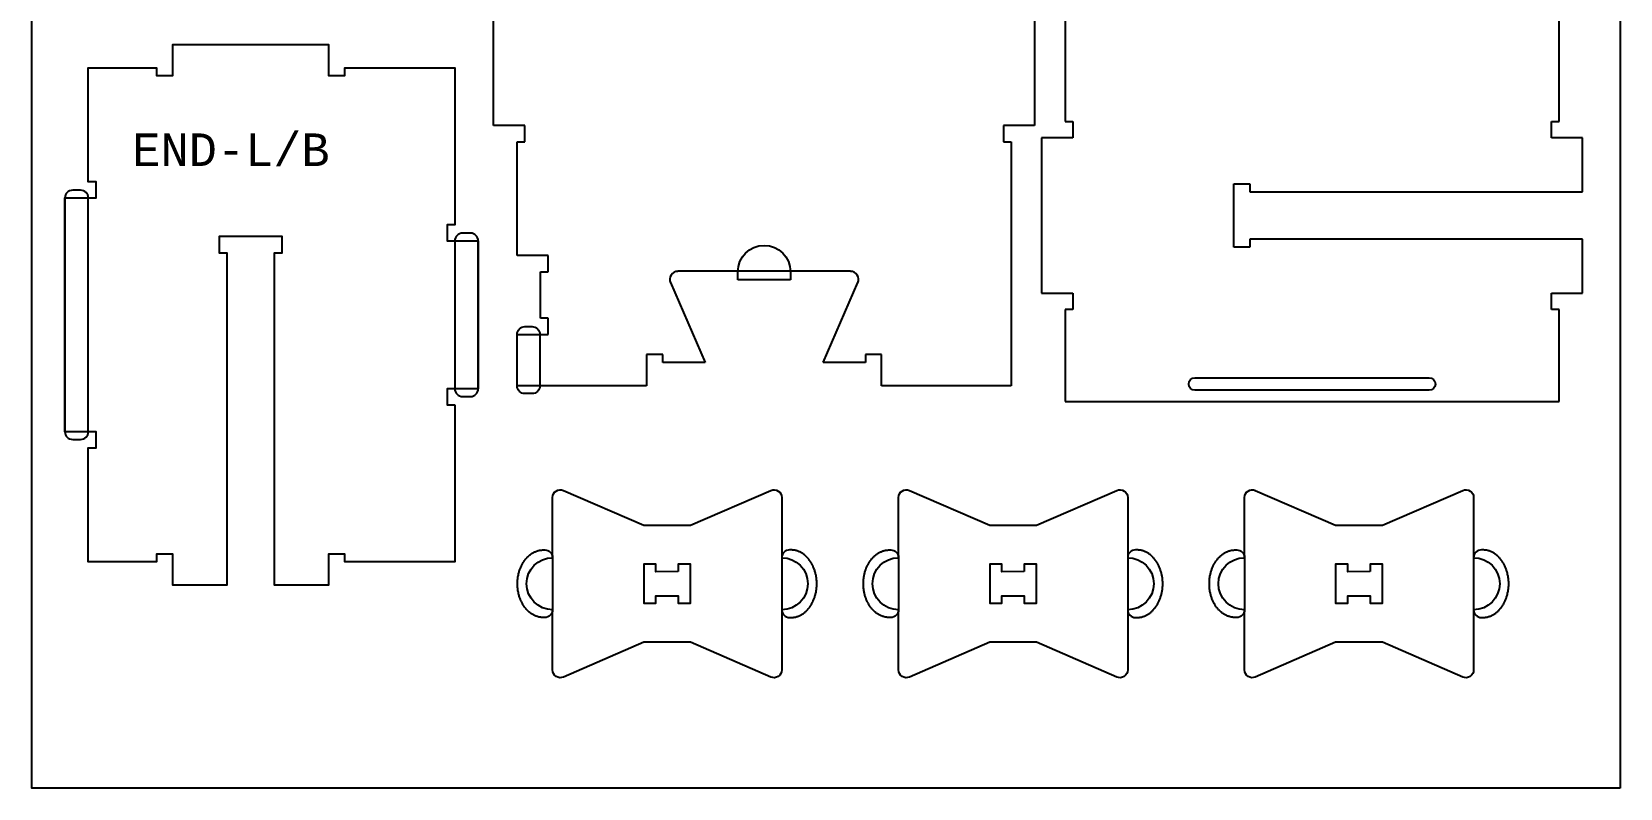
# Model space of a CAD drawing. Header units: millimetres. Extents: x -30 to 12678, y 0 to 23683.
# Drawn here: x 3553 to 4773, y 1291 to 1872 of the extents above; entities that cross this region are included whole.
import ezdxf

# ---------------------------------------------------------------- set-up
doc = ezdxf.new("R2010")
doc.units = ezdxf.units.MM
for name, color, linetype, true_color in [('0_SHEET_SPRUCEPLY_2440X122', 1, 'Continuous', 0xff0000), ('1_ANYTOOL_1MMDEEP_LABELS_S', 2, 'Continuous', 0xffff00), ('3_ANYTOOL_CUTTHROUGH_INSID', 4, 'Continuous', 0x00ffff), ('4_ANYTOOL_CUTTHROUGH_OUTSI', 5, 'Continuous', 0x0000ff), ('5_ANYTOOL_HALF_MILL_9MM_IN', 3, 'Continuous', 0x00ff00)]:
    doc.layers.add(name, color=color, linetype=linetype, true_color=true_color)
doc.styles.add('MONOTXT_REGULAR', font='')
doc.styles.get('MONOTXT_REGULAR').set_extended_font_data('Monotxt')

msp = doc.modelspace()

# ---------------------------------------------------------------- linework, layer by layer
at = {"layer": '0_SHEET_SPRUCEPLY_2440X122'}
msp.add_lwpolyline([(4772.9, 1290.9), (3552.9, 1290.9), (3552.9, 3730.9), (4772.9, 3730.9)], close=True, dxfattribs=at)
at = {"layer": '3_ANYTOOL_CUTTHROUGH_INSID'}
for p, q in [((4446.2, 1606.1), (4626.2, 1606.1)), ((4626.2, 1596.6), (4446.2, 1596.6))]:
    msp.add_line(p, q, dxfattribs=at)
for points in [[(4049.4, 1457.3), (4032.3, 1457.2), (4032.3, 1463), (4022.9, 1463), (4022.9, 1433), (4032.3, 1433), (4032.3, 1438.7), (4049.4, 1438.8), (4049.4, 1433.1), (4058.9, 1433.1), (4058.9, 1463.1), (4049.4, 1463.1)], [(4315.1, 1457.3), (4298, 1457.2), (4298, 1463), (4288.6, 1463), (4288.6, 1433), (4298, 1433), (4298, 1438.7), (4315.1, 1438.8), (4315.1, 1433.1), (4324.6, 1433.1), (4324.6, 1463.1), (4315.1, 1463.1)], [(4580.8, 1457.3), (4563.7, 1457.2), (4563.7, 1463), (4554.3, 1463), (4554.3, 1433), (4563.7, 1433), (4563.7, 1438.7), (4580.8, 1438.8), (4580.8, 1433.1), (4590.3, 1433.1), (4590.3, 1463.1), (4580.8, 1463.1)]]:
    msp.add_lwpolyline(points, close=True, dxfattribs=at)
at = {"layer": '3_ANYTOOL_CUTTHROUGH_INSID', "extrusion": (0, 0, -1)}
for centre, start, end in [((-4446.2, 1601.4), 270, 90), ((-4626.2, 1601.4), 90, 270)]:
    msp.add_arc(centre, 4.75, start, end, dxfattribs=at)
at = {"layer": '4_ANYTOOL_CUTTHROUGH_OUTSI'}
for p, q in [((4726, 1803.1), (4726, 2093.6)), ((3907.6, 1800), (3907.6, 1999.5)), ((4323.1, 1999.5), (4323.1, 1800)), ((4346.5, 1905.6), (4346.5, 1803.1)), ((3931.6, 1800), (3907.6, 1800)), ((3931.6, 1787.5), (3931.6, 1800)), ((4323.1, 1800), (4299.1, 1800)), ((4299.1, 1800), (4299.1, 1787.5)), ((4346.5, 1803.1), (4352.5, 1803.1)), ((4352.5, 1803.1), (4352.5, 1790.6)), ((4720, 1790.6), (4720, 1803.1)), ((4720, 1803.1), (4726, 1803.1)), ((3925.6, 1700), (3925.6, 1787.5)), ((3925.6, 1787.5), (3931.6, 1787.5)), ((4299.1, 1787.5), (4305.1, 1787.5)), ((4305.1, 1787.5), (4305.1, 1600)), ((4352.5, 1790.6), (4328.5, 1790.6)), ((4328.5, 1790.6), (4328.5, 1671.1)), ((4744, 1790.6), (4720, 1790.6)), ((4744, 1749.1), (4744, 1790.6)), ((4476, 1706.6), (4476, 1755.1)), ((4476, 1755.1), (4488.5, 1755.1)), ((4488.5, 1755.1), (4488.5, 1749.1)), ((4488.5, 1749.1), (4744, 1749.1)), ((4744, 1712.6), (4488.5, 1712.6)), ((4488.5, 1712.6), (4488.5, 1706.6)), ((4744, 1671.1), (4744, 1712.6)), ((3949.6, 1700), (3925.6, 1700)), ((3949.6, 1687.5), (3949.6, 1700)), ((4488.5, 1706.6), (4476, 1706.6)), ((3943.6, 1652), (3943.6, 1687.5)), ((3943.6, 1687.5), (3949.6, 1687.5)), ((4181.6, 1688), (4049.2, 1688)), ((4043.4, 1679.3), (4070, 1618)), ((4160.8, 1618), (4187.3, 1679.3)), ((4328.5, 1671.1), (4352.5, 1671.1)), ((4352.5, 1671.1), (4352.5, 1658.6)), ((4720, 1658.6), (4720, 1671.1)), ((4720, 1671.1), (4744, 1671.1)), ((3949.6, 1652), (3943.6, 1652)), ((3949.6, 1639.5), (3949.6, 1652)), ((4352.5, 1658.6), (4346.5, 1658.6)), ((4346.5, 1658.6), (4346.5, 1588.1)), ((4726, 1658.6), (4720, 1658.6)), ((4726, 1588.1), (4726, 1658.6)), ((3925.6, 1600), (3925.6, 1639.5)), ((3925.6, 1639.5), (3949.6, 1639.5)), ((4037.6, 1624), (4025.1, 1624)), ((4025.1, 1624), (4025.1, 1600)), ((4037.6, 1618), (4037.6, 1624)), ((4205.6, 1624), (4193.1, 1624)), ((4193.1, 1624), (4193.1, 1618)), ((4205.6, 1600), (4205.6, 1624)), ((4070, 1618), (4037.6, 1618)), ((4193.1, 1618), (4160.8, 1618)), ((4025.1, 1600), (3925.6, 1600)), ((4305.1, 1600), (4205.6, 1600)), ((4346.5, 1588.1), (4726, 1588.1)), ((3952.9, 1468, 0), (3952.9, 1514.2, 0)), ((3961.3, 1519.7, 0), (4022.9, 1493, 0)), ((4058.9, 1493, 0), (4120.5, 1519.7, 0)), ((4128.9, 1514.2, 0), (4128.9, 1468, 0)), ((4218.6, 1468, 0), (4218.6, 1514.2, 0)), ((4227, 1519.7, 0), (4288.6, 1493, 0)), ((4324.6, 1493, 0), (4386.2, 1519.7, 0)), ((4394.6, 1514.2, 0), (4394.6, 1468, 0)), ((4484.3, 1468, 0), (4484.3, 1514.2, 0)), ((4492.6, 1519.7, 0), (4554.3, 1493, 0)), ((4590.3, 1493, 0), (4651.9, 1519.7, 0)), ((4660.3, 1514.2, 0), (4660.3, 1468, 0)), ((4022.9, 1493, 0), (4058.9, 1493, 0)), ((4288.6, 1493, 0), (4324.6, 1493, 0)), ((4554.3, 1493, 0), (4590.3, 1493, 0)), ((3952.9, 1381.8, 0), (3952.9, 1428, 0)), ((4128.9, 1428, 0), (4128.9, 1381.8, 0)), ((4218.6, 1381.8, 0), (4218.6, 1428, 0)), ((4394.6, 1428, 0), (4394.6, 1381.8, 0)), ((4484.3, 1381.8, 0), (4484.3, 1428, 0)), ((4660.3, 1428, 0), (4660.3, 1381.8, 0)), ((4022.9, 1403, 0), (3961.3, 1376.3, 0)), ((4058.9, 1403, 0), (4022.9, 1403, 0)), ((4120.5, 1376.3, 0), (4058.9, 1403, 0)), ((4288.6, 1403, 0), (4227, 1376.3, 0)), ((4324.6, 1403, 0), (4288.6, 1403, 0)), ((4386.2, 1376.3, 0), (4324.6, 1403, 0)), ((4554.3, 1403, 0), (4492.6, 1376.3, 0)), ((4590.3, 1403, 0), (4554.3, 1403, 0)), ((4651.9, 1376.3, 0), (4590.3, 1403, 0))]:
    msp.add_line(p, q, dxfattribs=at)
msp.add_lwpolyline([(3877.8, 1585.3), (3877.8, 1464.8), (3793.3, 1464.8), (3793.3, 1470.8), (3780.8, 1470.8), (3780.8, 1446.8), (3739.3, 1446.8), (3739.3, 1702.3), (3745.3, 1702.3), (3745.3, 1714.8), (3696.8, 1714.8), (3696.8, 1702.3), (3702.8, 1702.3), (3702.8, 1446.8), (3661.3, 1446.8), (3661.3, 1470.8), (3648.8, 1470.8), (3648.8, 1464.8), (3596.3, 1464.8), (3596.3, 1552.3), (3602.3, 1552.3), (3602.3, 1564.8), (3578.3, 1564.8), (3578.3, 1744.3), (3602.3, 1744.3), (3602.3, 1756.8), (3596.3, 1756.8), (3596.3, 1844.3), (3648.8, 1844.3), (3648.8, 1838.3), (3661.3, 1838.3), (3661.3, 1862.3), (3780.8, 1862.3), (3780.8, 1838.3), (3793.3, 1838.3), (3793.3, 1844.3), (3877.8, 1844.3), (3877.8, 1723.8), (3871.8, 1723.8), (3871.8, 1711.3), (3895.8, 1711.3), (3895.8, 1597.8), (3871.8, 1597.8), (3871.8, 1585.3)], close=True, dxfattribs=at)
for centre, start, end in [((4049.2, 1681.7), 90, 203.4291), ((4181.6, 1681.7), 336.5709, 90)]:
    msp.add_arc(centre, 6.25, start, end, dxfattribs=at)
at = {"layer": '4_ANYTOOL_CUTTHROUGH_OUTSI', "extrusion": (0, 0, -1)}
for centre, radius, start, end in [((-3958.9, 1514.2, 0), 6, 0, 113.4291), ((-4122.9, 1514.2, 0), 6, 66.5709, 180), ((-4224.6, 1514.2, 0), 6, 0, 113.4291), ((-4388.6, 1514.2, 0), 6, 66.5709, 180), ((-4490.3, 1514.2, 0), 6, 0, 113.4291), ((-4654.3, 1514.2, 0), 6, 66.5709, 180), ((-3952.9, 1448, 0), 20, 270, 90), ((-4128.9, 1448, 0), 20, 90, 270), ((-4218.6, 1448, 0), 20, 270, 90), ((-4394.6, 1448, 0), 20, 90, 270), ((-4484.3, 1448, 0), 20, 270, 90), ((-4660.3, 1448, 0), 20, 90, 270), ((-3958.9, 1381.8, 0), 6, 246.5709, 0), ((-4122.9, 1381.8, 0), 6, 180, 293.4291), ((-4224.6, 1381.8, 0), 6, 246.5709, 0), ((-4388.6, 1381.8, 0), 6, 180, 293.4291), ((-4490.3, 1381.8, 0), 6, 246.5709, 0), ((-4654.3, 1381.8, 0), 6, 180, 293.4291)]:
    msp.add_arc(centre, radius, start, end, dxfattribs=at)
at = {"layer": '5_ANYTOOL_HALF_MILL_9MM_IN'}
for p, q in [((3590.3, 1750.3), (3584.3, 1750.3)), ((3578.3, 1744.3), (3578.3, 1564.8)), ((3596.3, 1564.8), (3596.3, 1744.3)), ((3877.8, 1711.3), (3877.8, 1597.8)), ((3889.8, 1717.3), (3883.8, 1717.3)), ((3895.8, 1597.8), (3895.8, 1711.3)), ((4095.1, 1681.5), (4095.1, 1687.7)), ((4135.6, 1687.7), (4135.6, 1681.5)), ((4135.6, 1681.5), (4095.1, 1681.5)), ((3925.6, 1600), (3925.6, 1639.5)), ((3931.6, 1645.5), (3937.1, 1645.5)), ((3943.1, 1639.5), (3943.1, 1600)), ((3883.8, 1591.8), (3889.8, 1591.8)), ((3937.1, 1594), (3931.6, 1594)), ((3584.3, 1558.8), (3590.3, 1558.8)), ((3930.1, 1463.8, 0), (3930.4, 1464.4, 0)), ((3930.4, 1464.4, 0), (3930.7, 1464.9, 0)), ((3930.7, 1464.9, 0), (3931.1, 1465.4, 0)), ((3931.1, 1465.4, 0), (3931.4, 1465.9, 0)), ((3931.4, 1465.9, 0), (3931.8, 1466.4, 0)), ((3931.8, 1466.4, 0), (3932.2, 1466.8, 0)), ((3932.2, 1466.8, 0), (3932.5, 1467.3, 0)), ((3932.5, 1467.3, 0), (3932.9, 1467.7, 0)), ((3932.9, 1467.7, 0), (3933.3, 1468.2, 0)), ((3933.3, 1468.2, 0), (3933.7, 1468.6, 0)), ((3933.7, 1468.6, 0), (3934.1, 1469, 0)), ((3934.1, 1469, 0), (3934.6, 1469.4, 0)), ((3934.6, 1469.4, 0), (3935, 1469.7, 0)), ((3935, 1469.7, 0), (3935.4, 1470.1, 0)), ((3935.4, 1470.1, 0), (3935.9, 1470.4, 0)), ((3935.9, 1470.4, 0), (3936.3, 1470.8, 0)), ((3936.3, 1470.8, 0), (3936.7, 1471.1, 0)), ((3936.7, 1471.1, 0), (3937.2, 1471.4, 0)), ((3937.2, 1471.4, 0), (3937.6, 1471.7, 0)), ((3937.6, 1471.7, 0), (3938.1, 1471.9, 0)), ((3938.1, 1471.9, 0), (3938.6, 1472.2, 0)), ((3938.6, 1472.2, 0), (3939, 1472.4, 0)), ((3939, 1472.4, 0), (3939.5, 1472.6, 0)), ((3939.5, 1472.6, 0), (3940, 1472.8, 0)), ((3940, 1472.8, 0), (3940.4, 1473, 0)), ((3940.4, 1473, 0), (3940.9, 1473.2, 0)), ((3940.9, 1473.2, 0), (3941.4, 1473.3, 0)), ((3941.4, 1473.3, 0), (3941.8, 1473.4, 0)), ((3941.8, 1473.4, 0), (3942.3, 1473.6, 0)), ((3942.3, 1473.6, 0), (3942.8, 1473.7, 0)), ((3942.8, 1473.7, 0), (3943.2, 1473.7, 0)), ((3943.2, 1473.7, 0), (3943.7, 1473.8, 0)), ((3943.7, 1473.8, 0), (3944.1, 1473.9, 0)), ((3944.1, 1473.9, 0), (3944.6, 1473.9, 0)), ((3944.6, 1473.9, 0), (3945, 1474, 0)), ((3945, 1474, 0), (3945.5, 1474, 0)), ((3945.5, 1474, 0), (3945.9, 1474, 0)), ((3945.9, 1474, 0), (3946.9, 1474, 0)), ((3952.9, 1468, 0), (3952.9, 1428, 0)), ((4128.9, 1468, 0), (4128.9, 1428, 0)), ((4135.8, 1474, 0), (4134.9, 1474, 0)), ((4136.3, 1474, 0), (4135.8, 1474, 0)), ((4136.7, 1474, 0), (4136.3, 1474, 0)), ((4137.2, 1473.9, 0), (4136.7, 1474, 0)), ((4137.6, 1473.9, 0), (4137.2, 1473.9, 0)), ((4138.1, 1473.8, 0), (4137.6, 1473.9, 0)), ((4138.5, 1473.7, 0), (4138.1, 1473.8, 0)), ((4139, 1473.7, 0), (4138.5, 1473.7, 0)), ((4139.5, 1473.6, 0), (4139, 1473.7, 0)), ((4139.9, 1473.4, 0), (4139.5, 1473.6, 0)), ((4140.4, 1473.3, 0), (4139.9, 1473.4, 0)), ((4140.9, 1473.2, 0), (4140.4, 1473.3, 0)), ((4141.3, 1473, 0), (4140.9, 1473.2, 0)), ((4141.8, 1472.8, 0), (4141.3, 1473, 0)), ((4142.3, 1472.6, 0), (4141.8, 1472.8, 0)), ((4142.7, 1472.4, 0), (4142.3, 1472.6, 0)), ((4143.2, 1472.2, 0), (4142.7, 1472.4, 0)), ((4143.6, 1471.9, 0), (4143.2, 1472.2, 0)), ((4144.1, 1471.7, 0), (4143.6, 1471.9, 0)), ((4144.6, 1471.4, 0), (4144.1, 1471.7, 0)), ((4145, 1471.1, 0), (4144.6, 1471.4, 0)), ((4145.5, 1470.8, 0), (4145, 1471.1, 0)), ((4145.9, 1470.4, 0), (4145.5, 1470.8, 0)), ((4146.3, 1470.1, 0), (4145.9, 1470.4, 0)), ((4146.8, 1469.7, 0), (4146.3, 1470.1, 0)), ((4147.2, 1469.4, 0), (4146.8, 1469.7, 0)), ((4147.6, 1469, 0), (4147.2, 1469.4, 0)), ((4148, 1468.6, 0), (4147.6, 1469, 0)), ((4148.4, 1468.2, 0), (4148, 1468.6, 0)), ((4148.8, 1467.7, 0), (4148.4, 1468.2, 0)), ((4149.2, 1467.3, 0), (4148.8, 1467.7, 0)), ((4149.6, 1466.8, 0), (4149.2, 1467.3, 0)), ((4150, 1466.4, 0), (4149.6, 1466.8, 0)), ((4150.3, 1465.9, 0), (4150, 1466.4, 0)), ((4150.7, 1465.4, 0), (4150.3, 1465.9, 0)), ((4151, 1464.9, 0), (4150.7, 1465.4, 0)), ((4151.4, 1464.4, 0), (4151, 1464.9, 0)), ((4151.7, 1463.8, 0), (4151.4, 1464.4, 0)), ((4195.8, 1463.8, 0), (4196.1, 1464.4, 0)), ((4196.1, 1464.4, 0), (4196.4, 1464.9, 0)), ((4196.4, 1464.9, 0), (4196.8, 1465.4, 0)), ((4196.8, 1465.4, 0), (4197.1, 1465.9, 0)), ((4197.1, 1465.9, 0), (4197.5, 1466.4, 0)), ((4197.5, 1466.4, 0), (4197.8, 1466.8, 0)), ((4197.8, 1466.8, 0), (4198.2, 1467.3, 0)), ((4198.2, 1467.3, 0), (4198.6, 1467.7, 0)), ((4198.6, 1467.7, 0), (4199, 1468.2, 0)), ((4199, 1468.2, 0), (4199.4, 1468.6, 0)), ((4199.4, 1468.6, 0), (4199.8, 1469, 0)), ((4199.8, 1469, 0), (4200.2, 1469.4, 0)), ((4200.2, 1469.4, 0), (4200.7, 1469.7, 0)), ((4200.7, 1469.7, 0), (4201.1, 1470.1, 0)), ((4201.1, 1470.1, 0), (4201.5, 1470.4, 0)), ((4201.5, 1470.4, 0), (4202, 1470.8, 0)), ((4202, 1470.8, 0), (4202.4, 1471.1, 0)), ((4202.4, 1471.1, 0), (4202.9, 1471.4, 0)), ((4202.9, 1471.4, 0), (4203.3, 1471.7, 0)), ((4203.3, 1471.7, 0), (4203.8, 1471.9, 0)), ((4203.8, 1471.9, 0), (4204.3, 1472.2, 0)), ((4204.3, 1472.2, 0), (4204.7, 1472.4, 0)), ((4204.7, 1472.4, 0), (4205.2, 1472.6, 0)), ((4205.2, 1472.6, 0), (4205.7, 1472.8, 0)), ((4205.7, 1472.8, 0), (4206.1, 1473, 0)), ((4206.1, 1473, 0), (4206.6, 1473.2, 0)), ((4206.6, 1473.2, 0), (4207.1, 1473.3, 0)), ((4207.1, 1473.3, 0), (4207.5, 1473.4, 0)), ((4207.5, 1473.4, 0), (4208, 1473.6, 0)), ((4208, 1473.6, 0), (4208.5, 1473.7, 0)), ((4208.5, 1473.7, 0), (4208.9, 1473.7, 0)), ((4208.9, 1473.7, 0), (4209.4, 1473.8, 0)), ((4209.4, 1473.8, 0), (4209.8, 1473.9, 0)), ((4209.8, 1473.9, 0), (4210.3, 1473.9, 0)), ((4210.3, 1473.9, 0), (4210.7, 1474, 0)), ((4210.7, 1474, 0), (4211.2, 1474, 0)), ((4211.2, 1474, 0), (4211.6, 1474, 0)), ((4211.6, 1474, 0), (4212.6, 1474, 0)), ((4218.6, 1468, 0), (4218.6, 1428, 0)), ((4394.6, 1468, 0), (4394.6, 1428, 0)), ((4401.5, 1474, 0), (4400.6, 1474, 0)), ((4401.9, 1474, 0), (4401.5, 1474, 0)), ((4402.4, 1474, 0), (4401.9, 1474, 0)), ((4402.8, 1473.9, 0), (4402.4, 1474, 0)), ((4403.3, 1473.9, 0), (4402.8, 1473.9, 0)), ((4403.8, 1473.8, 0), (4403.3, 1473.9, 0)), ((4404.2, 1473.7, 0), (4403.8, 1473.8, 0)), ((4404.7, 1473.7, 0), (4404.2, 1473.7, 0)), ((4405.1, 1473.6, 0), (4404.7, 1473.7, 0)), ((4405.6, 1473.4, 0), (4405.1, 1473.6, 0)), ((4406.1, 1473.3, 0), (4405.6, 1473.4, 0)), ((4406.5, 1473.2, 0), (4406.1, 1473.3, 0)), ((4407, 1473, 0), (4406.5, 1473.2, 0)), ((4407.5, 1472.8, 0), (4407, 1473, 0)), ((4407.9, 1472.6, 0), (4407.5, 1472.8, 0)), ((4408.4, 1472.4, 0), (4407.9, 1472.6, 0)), ((4408.9, 1472.2, 0), (4408.4, 1472.4, 0)), ((4409.3, 1471.9, 0), (4408.9, 1472.2, 0)), ((4409.8, 1471.7, 0), (4409.3, 1471.9, 0)), ((4410.2, 1471.4, 0), (4409.8, 1471.7, 0)), ((4410.7, 1471.1, 0), (4410.2, 1471.4, 0)), ((4411.1, 1470.8, 0), (4410.7, 1471.1, 0)), ((4411.6, 1470.4, 0), (4411.1, 1470.8, 0)), ((4412, 1470.1, 0), (4411.6, 1470.4, 0)), ((4412.5, 1469.7, 0), (4412, 1470.1, 0)), ((4412.9, 1469.4, 0), (4412.5, 1469.7, 0)), ((4413.3, 1469, 0), (4412.9, 1469.4, 0)), ((4413.7, 1468.6, 0), (4413.3, 1469, 0)), ((4414.1, 1468.2, 0), (4413.7, 1468.6, 0)), ((4414.5, 1467.7, 0), (4414.1, 1468.2, 0)), ((4414.9, 1467.3, 0), (4414.5, 1467.7, 0)), ((4415.3, 1466.8, 0), (4414.9, 1467.3, 0)), ((4415.7, 1466.4, 0), (4415.3, 1466.8, 0)), ((4416, 1465.9, 0), (4415.7, 1466.4, 0)), ((4416.4, 1465.4, 0), (4416, 1465.9, 0)), ((4416.7, 1464.9, 0), (4416.4, 1465.4, 0)), ((4417.1, 1464.4, 0), (4416.7, 1464.9, 0)), ((4417.4, 1463.8, 0), (4417.1, 1464.4, 0)), ((4461.5, 1463.8, 0), (4461.8, 1464.4, 0)), ((4461.8, 1464.4, 0), (4462.1, 1464.9, 0)), ((4462.1, 1464.9, 0), (4462.4, 1465.4, 0)), ((4462.4, 1465.4, 0), (4462.8, 1465.9, 0)), ((4462.8, 1465.9, 0), (4463.2, 1466.4, 0)), ((4463.2, 1466.4, 0), (4463.5, 1466.8, 0)), ((4463.5, 1466.8, 0), (4463.9, 1467.3, 0)), ((4463.9, 1467.3, 0), (4464.3, 1467.7, 0)), ((4464.3, 1467.7, 0), (4464.7, 1468.2, 0)), ((4464.7, 1468.2, 0), (4465.1, 1468.6, 0)), ((4465.1, 1468.6, 0), (4465.5, 1469, 0)), ((4465.5, 1469, 0), (4465.9, 1469.4, 0)), ((4465.9, 1469.4, 0), (4466.4, 1469.7, 0)), ((4466.4, 1469.7, 0), (4466.8, 1470.1, 0)), ((4466.8, 1470.1, 0), (4467.2, 1470.4, 0)), ((4467.2, 1470.4, 0), (4467.7, 1470.8, 0)), ((4467.7, 1470.8, 0), (4468.1, 1471.1, 0)), ((4468.1, 1471.1, 0), (4468.6, 1471.4, 0)), ((4468.6, 1471.4, 0), (4469, 1471.7, 0)), ((4469, 1471.7, 0), (4469.5, 1471.9, 0)), ((4469.5, 1471.9, 0), (4469.9, 1472.2, 0)), ((4469.9, 1472.2, 0), (4470.4, 1472.4, 0)), ((4470.4, 1472.4, 0), (4470.9, 1472.6, 0)), ((4470.9, 1472.6, 0), (4471.3, 1472.8, 0)), ((4471.3, 1472.8, 0), (4471.8, 1473, 0)), ((4471.8, 1473, 0), (4472.3, 1473.2, 0)), ((4472.3, 1473.2, 0), (4472.7, 1473.3, 0)), ((4472.7, 1473.3, 0), (4473.2, 1473.4, 0)), ((4473.2, 1473.4, 0), (4473.7, 1473.6, 0)), ((4473.7, 1473.6, 0), (4474.1, 1473.7, 0)), ((4474.1, 1473.7, 0), (4474.6, 1473.7, 0)), ((4474.6, 1473.7, 0), (4475.1, 1473.8, 0)), ((4475.1, 1473.8, 0), (4475.5, 1473.9, 0)), ((4475.5, 1473.9, 0), (4476, 1473.9, 0)), ((4476, 1473.9, 0), (4476.4, 1474, 0)), ((4476.4, 1474, 0), (4476.9, 1474, 0)), ((4476.9, 1474, 0), (4477.3, 1474, 0)), ((4477.3, 1474, 0), (4478.3, 1474, 0)), ((4484.3, 1468, 0), (4484.3, 1428, 0)), ((4660.3, 1468, 0), (4660.3, 1428, 0)), ((4667.2, 1474, 0), (4666.3, 1474, 0)), ((4667.6, 1474, 0), (4667.2, 1474, 0)), ((4668.1, 1474, 0), (4667.6, 1474, 0)), ((4668.5, 1473.9, 0), (4668.1, 1474, 0)), ((4669, 1473.9, 0), (4668.5, 1473.9, 0)), ((4669.5, 1473.8, 0), (4669, 1473.9, 0)), ((4669.9, 1473.7, 0), (4669.5, 1473.8, 0)), ((4670.4, 1473.7, 0), (4669.9, 1473.7, 0)), ((4670.8, 1473.6, 0), (4670.4, 1473.7, 0)), ((4671.3, 1473.4, 0), (4670.8, 1473.6, 0)), ((4671.8, 1473.3, 0), (4671.3, 1473.4, 0)), ((4672.2, 1473.2, 0), (4671.8, 1473.3, 0)), ((4672.7, 1473, 0), (4672.2, 1473.2, 0)), ((4673.2, 1472.8, 0), (4672.7, 1473, 0)), ((4673.6, 1472.6, 0), (4673.2, 1472.8, 0)), ((4674.1, 1472.4, 0), (4673.6, 1472.6, 0)), ((4674.6, 1472.2, 0), (4674.1, 1472.4, 0)), ((4675, 1471.9, 0), (4674.6, 1472.2, 0)), ((4675.5, 1471.7, 0), (4675, 1471.9, 0)), ((4675.9, 1471.4, 0), (4675.5, 1471.7, 0)), ((4676.4, 1471.1, 0), (4675.9, 1471.4, 0)), ((4676.8, 1470.8, 0), (4676.4, 1471.1, 0)), ((4677.3, 1470.4, 0), (4676.8, 1470.8, 0)), ((4677.7, 1470.1, 0), (4677.3, 1470.4, 0)), ((4678.2, 1469.7, 0), (4677.7, 1470.1, 0)), ((4678.6, 1469.4, 0), (4678.2, 1469.7, 0)), ((4679, 1469, 0), (4678.6, 1469.4, 0)), ((4679.4, 1468.6, 0), (4679, 1469, 0)), ((4679.8, 1468.2, 0), (4679.4, 1468.6, 0)), ((4680.2, 1467.7, 0), (4679.8, 1468.2, 0)), ((4680.6, 1467.3, 0), (4680.2, 1467.7, 0)), ((4681, 1466.8, 0), (4680.6, 1467.3, 0)), ((4681.4, 1466.4, 0), (4681, 1466.8, 0)), ((4681.7, 1465.9, 0), (4681.4, 1466.4, 0)), ((4682.1, 1465.4, 0), (4681.7, 1465.9, 0)), ((4682.4, 1464.9, 0), (4682.1, 1465.4, 0)), ((4682.7, 1464.4, 0), (4682.4, 1464.9, 0)), ((4683.1, 1463.8, 0), (4682.7, 1464.4, 0)), ((3926.1, 1451.5, 0), (3926.2, 1452.1, 0)), ((3926.2, 1452.7, 0), (3926.3, 1453.3, 0)), ((3926.2, 1452.1, 0), (3926.2, 1452.7, 0)), ((3926.3, 1453.3, 0), (3926.4, 1453.9, 0)), ((3926.4, 1453.9, 0), (3926.6, 1454.5, 0)), ((3926.6, 1454.5, 0), (3926.7, 1455.1, 0)), ((3926.7, 1455.1, 0), (3926.8, 1455.7, 0)), ((3926.8, 1455.7, 0), (3927, 1456.4, 0)), ((3927, 1456.4, 0), (3927.1, 1457, 0)), ((3927.1, 1457, 0), (3927.3, 1457.6, 0)), ((3927.3, 1457.6, 0), (3927.5, 1458.2, 0)), ((3927.5, 1458.2, 0), (3927.7, 1458.8, 0)), ((3927.7, 1458.8, 0), (3927.9, 1459.3, 0)), ((3927.9, 1459.3, 0), (3928.2, 1459.9, 0)), ((3928.2, 1459.9, 0), (3928.4, 1460.5, 0)), ((3928.4, 1460.5, 0), (3928.6, 1461.1, 0)), ((3928.6, 1461.1, 0), (3928.9, 1461.7, 0)), ((3928.9, 1461.7, 0), (3929.2, 1462.2, 0)), ((3929.2, 1462.2, 0), (3929.5, 1462.8, 0)), ((3929.5, 1462.8, 0), (3929.8, 1463.3, 0)), ((3929.8, 1463.3, 0), (3930.1, 1463.8, 0)), ((4152, 1463.3, 0), (4151.7, 1463.8, 0)), ((4152.3, 1462.8, 0), (4152, 1463.3, 0)), ((4152.6, 1462.2, 0), (4152.3, 1462.8, 0)), ((4152.9, 1461.7, 0), (4152.6, 1462.2, 0)), ((4153.1, 1461.1, 0), (4152.9, 1461.7, 0)), ((4153.4, 1460.5, 0), (4153.1, 1461.1, 0)), ((4153.6, 1459.9, 0), (4153.4, 1460.5, 0)), ((4153.8, 1459.3, 0), (4153.6, 1459.9, 0)), ((4154, 1458.8, 0), (4153.8, 1459.3, 0)), ((4154.2, 1458.2, 0), (4154, 1458.8, 0)), ((4154.4, 1457.6, 0), (4154.2, 1458.2, 0)), ((4154.6, 1457, 0), (4154.4, 1457.6, 0)), ((4154.8, 1456.4, 0), (4154.6, 1457, 0)), ((4154.9, 1455.7, 0), (4154.8, 1456.4, 0)), ((4155.1, 1455.1, 0), (4154.9, 1455.7, 0)), ((4155.2, 1454.5, 0), (4155.1, 1455.1, 0)), ((4155.3, 1453.9, 0), (4155.2, 1454.5, 0)), ((4155.4, 1453.3, 0), (4155.3, 1453.9, 0)), ((4155.5, 1452.7, 0), (4155.4, 1453.3, 0)), ((4155.6, 1452.1, 0), (4155.5, 1452.7, 0)), ((4155.7, 1451.5, 0), (4155.6, 1452.1, 0)), ((4191.8, 1451.5, 0), (4191.9, 1452.1, 0)), ((4191.9, 1452.7, 0), (4192, 1453.3, 0)), ((4191.9, 1452.1, 0), (4191.9, 1452.7, 0)), ((4192, 1453.3, 0), (4192.1, 1453.9, 0)), ((4192.1, 1453.9, 0), (4192.2, 1454.5, 0)), ((4192.2, 1454.5, 0), (4192.4, 1455.1, 0)), ((4192.4, 1455.1, 0), (4192.5, 1455.7, 0)), ((4192.5, 1455.7, 0), (4192.7, 1456.4, 0)), ((4192.7, 1456.4, 0), (4192.8, 1457, 0)), ((4192.8, 1457, 0), (4193, 1457.6, 0)), ((4193, 1457.6, 0), (4193.2, 1458.2, 0)), ((4193.2, 1458.2, 0), (4193.4, 1458.8, 0)), ((4193.4, 1458.8, 0), (4193.6, 1459.3, 0)), ((4193.6, 1459.3, 0), (4193.8, 1459.9, 0)), ((4193.8, 1459.9, 0), (4194.1, 1460.5, 0)), ((4194.1, 1460.5, 0), (4194.3, 1461.1, 0)), ((4194.3, 1461.1, 0), (4194.6, 1461.7, 0)), ((4194.6, 1461.7, 0), (4194.9, 1462.2, 0)), ((4194.9, 1462.2, 0), (4195.2, 1462.8, 0)), ((4195.2, 1462.8, 0), (4195.5, 1463.3, 0)), ((4195.5, 1463.3, 0), (4195.8, 1463.8, 0)), ((4417.7, 1463.3, 0), (4417.4, 1463.8, 0)), ((4418, 1462.8, 0), (4417.7, 1463.3, 0)), ((4418.3, 1462.2, 0), (4418, 1462.8, 0)), ((4418.5, 1461.7, 0), (4418.3, 1462.2, 0)), ((4418.8, 1461.1, 0), (4418.5, 1461.7, 0)), ((4419.1, 1460.5, 0), (4418.8, 1461.1, 0)), ((4419.3, 1459.9, 0), (4419.1, 1460.5, 0)), ((4419.5, 1459.3, 0), (4419.3, 1459.9, 0)), ((4419.7, 1458.8, 0), (4419.5, 1459.3, 0)), ((4419.9, 1458.2, 0), (4419.7, 1458.8, 0)), ((4420.1, 1457.6, 0), (4419.9, 1458.2, 0)), ((4420.3, 1457, 0), (4420.1, 1457.6, 0)), ((4420.5, 1456.4, 0), (4420.3, 1457, 0)), ((4420.6, 1455.7, 0), (4420.5, 1456.4, 0)), ((4420.8, 1455.1, 0), (4420.6, 1455.7, 0)), ((4420.9, 1454.5, 0), (4420.8, 1455.1, 0)), ((4421, 1453.9, 0), (4420.9, 1454.5, 0)), ((4421.1, 1453.3, 0), (4421, 1453.9, 0)), ((4421.2, 1452.7, 0), (4421.1, 1453.3, 0)), ((4421.3, 1452.1, 0), (4421.2, 1452.7, 0)), ((4421.3, 1451.5, 0), (4421.3, 1452.1, 0)), ((4457.5, 1452.1, 0), (4457.6, 1452.7, 0)), ((4457.5, 1451.5, 0), (4457.5, 1452.1, 0)), ((4457.6, 1452.7, 0), (4457.7, 1453.3, 0)), ((4457.7, 1453.3, 0), (4457.8, 1453.9, 0)), ((4457.8, 1453.9, 0), (4457.9, 1454.5, 0)), ((4457.9, 1454.5, 0), (4458.1, 1455.1, 0)), ((4458.1, 1455.1, 0), (4458.2, 1455.7, 0)), ((4458.2, 1455.7, 0), (4458.4, 1456.4, 0)), ((4458.4, 1456.4, 0), (4458.5, 1457, 0)), ((4458.5, 1457, 0), (4458.7, 1457.6, 0)), ((4458.7, 1457.6, 0), (4458.9, 1458.2, 0)), ((4458.9, 1458.2, 0), (4459.1, 1458.8, 0)), ((4459.1, 1458.8, 0), (4459.3, 1459.3, 0)), ((4459.3, 1459.3, 0), (4459.5, 1459.9, 0)), ((4459.5, 1459.9, 0), (4459.8, 1460.5, 0)), ((4459.8, 1460.5, 0), (4460, 1461.1, 0)), ((4460, 1461.1, 0), (4460.3, 1461.7, 0)), ((4460.3, 1461.7, 0), (4460.6, 1462.2, 0)), ((4460.6, 1462.2, 0), (4460.8, 1462.8, 0)), ((4460.8, 1462.8, 0), (4461.1, 1463.3, 0)), ((4461.1, 1463.3, 0), (4461.5, 1463.8, 0)), ((4683.4, 1463.3, 0), (4683.1, 1463.8, 0)), ((4683.7, 1462.8, 0), (4683.4, 1463.3, 0)), ((4684, 1462.2, 0), (4683.7, 1462.8, 0)), ((4684.2, 1461.7, 0), (4684, 1462.2, 0)), ((4684.5, 1461.1, 0), (4684.2, 1461.7, 0)), ((4684.7, 1460.5, 0), (4684.5, 1461.1, 0)), ((4685, 1459.9, 0), (4684.7, 1460.5, 0)), ((4685.2, 1459.3, 0), (4685, 1459.9, 0)), ((4685.4, 1458.8, 0), (4685.2, 1459.3, 0)), ((4685.6, 1458.2, 0), (4685.4, 1458.8, 0)), ((4685.8, 1457.6, 0), (4685.6, 1458.2, 0)), ((4686, 1457, 0), (4685.8, 1457.6, 0)), ((4686.2, 1456.4, 0), (4686, 1457, 0)), ((4686.3, 1455.7, 0), (4686.2, 1456.4, 0)), ((4686.4, 1455.1, 0), (4686.3, 1455.7, 0)), ((4686.6, 1454.5, 0), (4686.4, 1455.1, 0)), ((4686.7, 1453.9, 0), (4686.6, 1454.5, 0)), ((4686.8, 1453.3, 0), (4686.7, 1453.9, 0)), ((4686.9, 1452.7, 0), (4686.8, 1453.3, 0)), ((4687, 1452.1, 0), (4686.9, 1452.7, 0)), ((4687, 1451.5, 0), (4687, 1452.1, 0)), ((3925.9, 1449.1, 0), (3926, 1449.7, 0)), ((3925.9, 1448, 0), (3925.9, 1449.1, 0)), ((3925.9, 1446.8, 0), (3925.9, 1448, 0)), ((3926, 1446.2, 0), (3925.9, 1446.8, 0)), ((3926, 1450.9, 0), (3926.1, 1451.5, 0)), ((3926, 1450.3, 0), (3926, 1450.9, 0)), ((3926, 1449.7, 0), (3926, 1450.3, 0)), ((3926, 1445.7, 0), (3926, 1446.2, 0)), ((3926, 1445.1, 0), (3926, 1445.7, 0)), ((3926.1, 1444.5, 0), (3926, 1445.1, 0)), ((3926.2, 1443.9, 0), (3926.1, 1444.5, 0)), ((3926.2, 1443.3, 0), (3926.2, 1443.9, 0)), ((3926.3, 1442.7, 0), (3926.2, 1443.3, 0)), ((3926.4, 1442, 0), (3926.3, 1442.7, 0)), ((3926.6, 1441.4, 0), (3926.4, 1442, 0)), ((3926.7, 1440.8, 0), (3926.6, 1441.4, 0)), ((3926.8, 1440.2, 0), (3926.7, 1440.8, 0)), ((3927, 1439.6, 0), (3926.8, 1440.2, 0)), ((3927.1, 1439, 0), (3927, 1439.6, 0)), ((4154.6, 1439, 0), (4154.8, 1439.6, 0)), ((4154.8, 1439.6, 0), (4154.9, 1440.2, 0)), ((4154.9, 1440.2, 0), (4155.1, 1440.8, 0)), ((4155.1, 1440.8, 0), (4155.2, 1441.4, 0)), ((4155.2, 1441.4, 0), (4155.3, 1442, 0)), ((4155.3, 1442, 0), (4155.4, 1442.7, 0)), ((4155.4, 1442.7, 0), (4155.5, 1443.3, 0)), ((4155.5, 1443.3, 0), (4155.6, 1443.9, 0)), ((4155.6, 1443.9, 0), (4155.7, 1444.5, 0)), ((4155.7, 1450.9, 0), (4155.7, 1451.5, 0)), ((4155.8, 1450.3, 0), (4155.7, 1450.9, 0)), ((4155.7, 1445.1, 0), (4155.8, 1445.7, 0)), ((4155.7, 1444.5, 0), (4155.7, 1445.1, 0)), ((4155.8, 1449.7, 0), (4155.8, 1450.3, 0)), ((4155.8, 1449.1, 0), (4155.8, 1449.7, 0)), ((4155.8, 1448, 0), (4155.8, 1449.1, 0)), ((4155.8, 1446.8, 0), (4155.8, 1448, 0)), ((4155.8, 1446.2, 0), (4155.8, 1446.8, 0)), ((4155.8, 1445.7, 0), (4155.8, 1446.2, 0)), ((4191.6, 1449.7, 0), (4191.7, 1450.3, 0)), ((4191.6, 1449.1, 0), (4191.6, 1449.7, 0)), ((4191.6, 1448, 0), (4191.6, 1449.1, 0)), ((4191.6, 1446.8, 0), (4191.6, 1448, 0)), ((4191.6, 1446.2, 0), (4191.6, 1446.8, 0)), ((4191.7, 1445.7, 0), (4191.6, 1446.2, 0)), ((4191.7, 1450.9, 0), (4191.8, 1451.5, 0)), ((4191.7, 1450.3, 0), (4191.7, 1450.9, 0)), ((4191.7, 1445.1, 0), (4191.7, 1445.7, 0)), ((4191.8, 1444.5, 0), (4191.7, 1445.1, 0)), ((4191.9, 1443.9, 0), (4191.8, 1444.5, 0)), ((4191.9, 1443.3, 0), (4191.9, 1443.9, 0)), ((4192, 1442.7, 0), (4191.9, 1443.3, 0)), ((4192.1, 1442, 0), (4192, 1442.7, 0)), ((4192.2, 1441.4, 0), (4192.1, 1442, 0)), ((4192.4, 1440.8, 0), (4192.2, 1441.4, 0)), ((4192.5, 1440.2, 0), (4192.4, 1440.8, 0)), ((4192.7, 1439.6, 0), (4192.5, 1440.2, 0)), ((4192.8, 1439, 0), (4192.7, 1439.6, 0)), ((4420.3, 1439, 0), (4420.5, 1439.6, 0)), ((4420.5, 1439.6, 0), (4420.6, 1440.2, 0)), ((4420.6, 1440.2, 0), (4420.8, 1440.8, 0)), ((4420.8, 1440.8, 0), (4420.9, 1441.4, 0)), ((4420.9, 1441.4, 0), (4421, 1442, 0)), ((4421, 1442, 0), (4421.1, 1442.7, 0)), ((4421.1, 1442.7, 0), (4421.2, 1443.3, 0)), ((4421.2, 1443.3, 0), (4421.3, 1443.9, 0)), ((4421.4, 1450.9, 0), (4421.3, 1451.5, 0)), ((4421.3, 1444.5, 0), (4421.4, 1445.1, 0)), ((4421.3, 1443.9, 0), (4421.3, 1444.5, 0)), ((4421.4, 1450.3, 0), (4421.4, 1450.9, 0)), ((4421.5, 1449.7, 0), (4421.4, 1450.3, 0)), ((4421.4, 1445.7, 0), (4421.5, 1446.2, 0)), ((4421.4, 1445.1, 0), (4421.4, 1445.7, 0)), ((4421.5, 1449.1, 0), (4421.5, 1449.7, 0)), ((4421.5, 1448, 0), (4421.5, 1449.1, 0)), ((4421.5, 1446.8, 0), (4421.5, 1448, 0)), ((4421.5, 1446.2, 0), (4421.5, 1446.8, 0)), ((4457.3, 1449.7, 0), (4457.4, 1450.3, 0)), ((4457.3, 1449.1, 0), (4457.3, 1449.7, 0)), ((4457.3, 1448, 0), (4457.3, 1449.1, 0)), ((4457.3, 1446.8, 0), (4457.3, 1448, 0)), ((4457.3, 1446.2, 0), (4457.3, 1446.8, 0)), ((4457.4, 1445.7, 0), (4457.3, 1446.2, 0)), ((4457.4, 1450.9, 0), (4457.5, 1451.5, 0)), ((4457.4, 1450.3, 0), (4457.4, 1450.9, 0)), ((4457.4, 1445.1, 0), (4457.4, 1445.7, 0)), ((4457.5, 1444.5, 0), (4457.4, 1445.1, 0)), ((4457.5, 1443.9, 0), (4457.5, 1444.5, 0)), ((4457.6, 1443.3, 0), (4457.5, 1443.9, 0)), ((4457.7, 1442.7, 0), (4457.6, 1443.3, 0)), ((4457.8, 1442, 0), (4457.7, 1442.7, 0)), ((4457.9, 1441.4, 0), (4457.8, 1442, 0)), ((4458.1, 1440.8, 0), (4457.9, 1441.4, 0)), ((4458.2, 1440.2, 0), (4458.1, 1440.8, 0)), ((4458.4, 1439.6, 0), (4458.2, 1440.2, 0)), ((4458.5, 1439, 0), (4458.4, 1439.6, 0)), ((4686, 1439, 0), (4686.2, 1439.6, 0)), ((4686.2, 1439.6, 0), (4686.3, 1440.2, 0)), ((4686.3, 1440.2, 0), (4686.4, 1440.8, 0)), ((4686.4, 1440.8, 0), (4686.6, 1441.4, 0)), ((4686.6, 1441.4, 0), (4686.7, 1442, 0)), ((4686.7, 1442, 0), (4686.8, 1442.7, 0)), ((4686.8, 1442.7, 0), (4686.9, 1443.3, 0)), ((4686.9, 1443.3, 0), (4687, 1443.9, 0)), ((4687.1, 1450.9, 0), (4687, 1451.5, 0)), ((4687, 1444.5, 0), (4687.1, 1445.1, 0)), ((4687, 1443.9, 0), (4687, 1444.5, 0)), ((4687.1, 1450.3, 0), (4687.1, 1450.9, 0)), ((4687.2, 1449.7, 0), (4687.1, 1450.3, 0)), ((4687.1, 1445.7, 0), (4687.2, 1446.2, 0)), ((4687.1, 1445.1, 0), (4687.1, 1445.7, 0)), ((4687.2, 1449.1, 0), (4687.2, 1449.7, 0)), ((4687.2, 1448, 0), (4687.2, 1449.1, 0)), ((4687.2, 1446.8, 0), (4687.2, 1448, 0)), ((4687.2, 1446.2, 0), (4687.2, 1446.8, 0)), ((3927.3, 1438.4, 0), (3927.1, 1439, 0)), ((3927.5, 1437.8, 0), (3927.3, 1438.4, 0)), ((3927.7, 1437.2, 0), (3927.5, 1437.8, 0)), ((3927.9, 1436.6, 0), (3927.7, 1437.2, 0)), ((3928.1, 1436, 0), (3927.9, 1436.6, 0)), ((3928.4, 1435.5, 0), (3928.1, 1436, 0)), ((3928.6, 1434.9, 0), (3928.4, 1435.5, 0)), ((3928.9, 1434.3, 0), (3928.6, 1434.9, 0)), ((3929.2, 1433.8, 0), (3928.9, 1434.3, 0)), ((3929.5, 1433.2, 0), (3929.2, 1433.8, 0)), ((3929.8, 1432.7, 0), (3929.5, 1433.2, 0)), ((3930.1, 1432.1, 0), (3929.8, 1432.7, 0)), ((3930.4, 1431.6, 0), (3930.1, 1432.1, 0)), ((3930.7, 1431.1, 0), (3930.4, 1431.6, 0)), ((3931.1, 1430.6, 0), (3930.7, 1431.1, 0)), ((3931.4, 1430.1, 0), (3931.1, 1430.6, 0)), ((3931.8, 1429.6, 0), (3931.4, 1430.1, 0)), ((3932.1, 1429.1, 0), (3931.8, 1429.6, 0)), ((3932.5, 1428.7, 0), (3932.1, 1429.1, 0)), ((3932.9, 1428.2, 0), (3932.5, 1428.7, 0)), ((3933.3, 1427.8, 0), (3932.9, 1428.2, 0)), ((3933.7, 1427.4, 0), (3933.3, 1427.8, 0)), ((4148.1, 1427.4, 0), (4148.5, 1427.8, 0)), ((4148.5, 1427.8, 0), (4148.9, 1428.2, 0)), ((4148.9, 1428.2, 0), (4149.2, 1428.7, 0)), ((4149.2, 1428.7, 0), (4149.6, 1429.1, 0)), ((4149.6, 1429.1, 0), (4150, 1429.6, 0)), ((4150, 1429.6, 0), (4150.4, 1430.1, 0)), ((4150.4, 1430.1, 0), (4150.7, 1430.6, 0)), ((4150.7, 1430.6, 0), (4151, 1431.1, 0)), ((4151, 1431.1, 0), (4151.4, 1431.6, 0)), ((4151.4, 1431.6, 0), (4151.7, 1432.1, 0)), ((4151.7, 1432.1, 0), (4152, 1432.7, 0)), ((4152, 1432.7, 0), (4152.3, 1433.2, 0)), ((4152.3, 1433.2, 0), (4152.6, 1433.8, 0)), ((4152.6, 1433.8, 0), (4152.9, 1434.3, 0)), ((4152.9, 1434.3, 0), (4153.1, 1434.9, 0)), ((4153.1, 1434.9, 0), (4153.4, 1435.5, 0)), ((4153.4, 1435.5, 0), (4153.6, 1436, 0)), ((4153.6, 1436, 0), (4153.8, 1436.6, 0)), ((4153.8, 1436.6, 0), (4154, 1437.2, 0)), ((4154, 1437.2, 0), (4154.2, 1437.8, 0)), ((4154.2, 1437.8, 0), (4154.4, 1438.4, 0)), ((4154.4, 1438.4, 0), (4154.6, 1439, 0)), ((4193, 1438.4, 0), (4192.8, 1439, 0)), ((4193.2, 1437.8, 0), (4193, 1438.4, 0)), ((4193.4, 1437.2, 0), (4193.2, 1437.8, 0)), ((4193.6, 1436.6, 0), (4193.4, 1437.2, 0)), ((4193.8, 1436, 0), (4193.6, 1436.6, 0)), ((4194.1, 1435.5, 0), (4193.8, 1436, 0)), ((4194.3, 1434.9, 0), (4194.1, 1435.5, 0)), ((4194.6, 1434.3, 0), (4194.3, 1434.9, 0)), ((4194.9, 1433.8, 0), (4194.6, 1434.3, 0)), ((4195.1, 1433.2, 0), (4194.9, 1433.8, 0)), ((4195.4, 1432.7, 0), (4195.1, 1433.2, 0)), ((4195.8, 1432.1, 0), (4195.4, 1432.7, 0)), ((4196.1, 1431.6, 0), (4195.8, 1432.1, 0)), ((4196.4, 1431.1, 0), (4196.1, 1431.6, 0)), ((4196.7, 1430.6, 0), (4196.4, 1431.1, 0)), ((4197.1, 1430.1, 0), (4196.7, 1430.6, 0)), ((4197.5, 1429.6, 0), (4197.1, 1430.1, 0)), ((4197.8, 1429.1, 0), (4197.5, 1429.6, 0)), ((4198.2, 1428.7, 0), (4197.8, 1429.1, 0)), ((4198.6, 1428.2, 0), (4198.2, 1428.7, 0)), ((4199, 1427.8, 0), (4198.6, 1428.2, 0)), ((4199.4, 1427.4, 0), (4199, 1427.8, 0)), ((4413.7, 1427.4, 0), (4414.1, 1427.8, 0)), ((4414.1, 1427.8, 0), (4414.5, 1428.2, 0)), ((4414.5, 1428.2, 0), (4414.9, 1428.7, 0)), ((4414.9, 1428.7, 0), (4415.3, 1429.1, 0)), ((4415.3, 1429.1, 0), (4415.7, 1429.6, 0)), ((4415.7, 1429.6, 0), (4416, 1430.1, 0)), ((4416, 1430.1, 0), (4416.4, 1430.6, 0)), ((4416.4, 1430.6, 0), (4416.7, 1431.1, 0)), ((4416.7, 1431.1, 0), (4417.1, 1431.6, 0)), ((4417.1, 1431.6, 0), (4417.4, 1432.1, 0)), ((4417.4, 1432.1, 0), (4417.7, 1432.7, 0)), ((4417.7, 1432.7, 0), (4418, 1433.2, 0)), ((4418, 1433.2, 0), (4418.3, 1433.8, 0)), ((4418.3, 1433.8, 0), (4418.5, 1434.3, 0)), ((4418.5, 1434.3, 0), (4418.8, 1434.9, 0)), ((4418.8, 1434.9, 0), (4419.1, 1435.5, 0)), ((4419.1, 1435.5, 0), (4419.3, 1436, 0)), ((4419.3, 1436, 0), (4419.5, 1436.6, 0)), ((4419.5, 1436.6, 0), (4419.7, 1437.2, 0)), ((4419.7, 1437.2, 0), (4419.9, 1437.8, 0)), ((4419.9, 1437.8, 0), (4420.1, 1438.4, 0)), ((4420.1, 1438.4, 0), (4420.3, 1439, 0)), ((4458.7, 1438.4, 0), (4458.5, 1439, 0)), ((4458.9, 1437.8, 0), (4458.7, 1438.4, 0)), ((4459.1, 1437.2, 0), (4458.9, 1437.8, 0)), ((4459.3, 1436.6, 0), (4459.1, 1437.2, 0)), ((4459.5, 1436, 0), (4459.3, 1436.6, 0)), ((4459.8, 1435.5, 0), (4459.5, 1436, 0)), ((4460, 1434.9, 0), (4459.8, 1435.5, 0)), ((4460.3, 1434.3, 0), (4460, 1434.9, 0)), ((4460.6, 1433.8, 0), (4460.3, 1434.3, 0)), ((4460.8, 1433.2, 0), (4460.6, 1433.8, 0)), ((4461.1, 1432.7, 0), (4460.8, 1433.2, 0)), ((4461.4, 1432.1, 0), (4461.1, 1432.7, 0)), ((4461.8, 1431.6, 0), (4461.4, 1432.1, 0)), ((4462.1, 1431.1, 0), (4461.8, 1431.6, 0)), ((4462.4, 1430.6, 0), (4462.1, 1431.1, 0)), ((4462.8, 1430.1, 0), (4462.4, 1430.6, 0)), ((4463.1, 1429.6, 0), (4462.8, 1430.1, 0)), ((4463.5, 1429.1, 0), (4463.1, 1429.6, 0)), ((4463.9, 1428.7, 0), (4463.5, 1429.1, 0)), ((4464.3, 1428.2, 0), (4463.9, 1428.7, 0)), ((4464.7, 1427.8, 0), (4464.3, 1428.2, 0)), ((4465.1, 1427.4, 0), (4464.7, 1427.8, 0)), ((4679.4, 1427.4, 0), (4679.8, 1427.8, 0)), ((4679.8, 1427.8, 0), (4680.2, 1428.2, 0)), ((4680.2, 1428.2, 0), (4680.6, 1428.7, 0)), ((4680.6, 1428.7, 0), (4681, 1429.1, 0)), ((4681, 1429.1, 0), (4681.4, 1429.6, 0)), ((4681.4, 1429.6, 0), (4681.7, 1430.1, 0)), ((4681.7, 1430.1, 0), (4682.1, 1430.6, 0)), ((4682.1, 1430.6, 0), (4682.4, 1431.1, 0)), ((4682.4, 1431.1, 0), (4682.8, 1431.6, 0)), ((4682.8, 1431.6, 0), (4683.1, 1432.1, 0)), ((4683.1, 1432.1, 0), (4683.4, 1432.7, 0)), ((4683.4, 1432.7, 0), (4683.7, 1433.2, 0)), ((4683.7, 1433.2, 0), (4684, 1433.8, 0)), ((4684, 1433.8, 0), (4684.2, 1434.3, 0)), ((4684.2, 1434.3, 0), (4684.5, 1434.9, 0)), ((4684.5, 1434.9, 0), (4684.8, 1435.5, 0)), ((4684.8, 1435.5, 0), (4685, 1436, 0)), ((4685, 1436, 0), (4685.2, 1436.6, 0)), ((4685.2, 1436.6, 0), (4685.4, 1437.2, 0)), ((4685.4, 1437.2, 0), (4685.6, 1437.8, 0)), ((4685.6, 1437.8, 0), (4685.8, 1438.4, 0)), ((4685.8, 1438.4, 0), (4686, 1439, 0)), ((3934.1, 1427, 0), (3933.7, 1427.4, 0)), ((3934.5, 1426.6, 0), (3934.1, 1427, 0)), ((3935, 1426.2, 0), (3934.5, 1426.6, 0)), ((3935.4, 1425.9, 0), (3935, 1426.2, 0)), ((3935.8, 1425.5, 0), (3935.4, 1425.9, 0)), ((3936.3, 1425.2, 0), (3935.8, 1425.5, 0)), ((3936.7, 1424.9, 0), (3936.3, 1425.2, 0)), ((3937.2, 1424.6, 0), (3936.7, 1424.9, 0)), ((3937.6, 1424.3, 0), (3937.2, 1424.6, 0)), ((3938.1, 1424.1, 0), (3937.6, 1424.3, 0)), ((3938.5, 1423.8, 0), (3938.1, 1424.1, 0)), ((3939, 1423.6, 0), (3938.5, 1423.8, 0)), ((3939.5, 1423.4, 0), (3939, 1423.6, 0)), ((3939.9, 1423.2, 0), (3939.5, 1423.4, 0)), ((3940.4, 1423, 0), (3939.9, 1423.2, 0)), ((3940.9, 1422.8, 0), (3940.4, 1423, 0)), ((3941.3, 1422.7, 0), (3940.9, 1422.8, 0)), ((3941.8, 1422.5, 0), (3941.3, 1422.7, 0)), ((3942.3, 1422.4, 0), (3941.8, 1422.5, 0)), ((3942.7, 1422.3, 0), (3942.3, 1422.4, 0)), ((3943.2, 1422.2, 0), (3942.7, 1422.3, 0)), ((3943.6, 1422.2, 0), (3943.2, 1422.2, 0)), ((3944.1, 1422.1, 0), (3943.6, 1422.2, 0)), ((3944.5, 1422, 0), (3944.1, 1422.1, 0)), ((3945, 1422, 0), (3944.5, 1422, 0)), ((3945.4, 1422, 0), (3945, 1422, 0)), ((3945.9, 1422, 0), (3945.4, 1422, 0)), ((3946.9, 1422, 0), (3945.9, 1422, 0)), ((4134.9, 1422, 0), (4135.9, 1422, 0)), ((4135.9, 1422, 0), (4136.3, 1422, 0)), ((4136.3, 1422, 0), (4136.8, 1422, 0)), ((4136.8, 1422, 0), (4137.2, 1422, 0)), ((4137.2, 1422, 0), (4137.7, 1422.1, 0)), ((4137.7, 1422.1, 0), (4138.1, 1422.2, 0)), ((4138.1, 1422.2, 0), (4138.6, 1422.2, 0)), ((4138.6, 1422.2, 0), (4139, 1422.3, 0)), ((4139, 1422.3, 0), (4139.5, 1422.4, 0)), ((4139.5, 1422.4, 0), (4140, 1422.5, 0)), ((4140, 1422.5, 0), (4140.4, 1422.7, 0)), ((4140.4, 1422.7, 0), (4140.9, 1422.8, 0)), ((4140.9, 1422.8, 0), (4141.4, 1423, 0)), ((4141.4, 1423, 0), (4141.8, 1423.2, 0)), ((4141.8, 1423.2, 0), (4142.3, 1423.4, 0)), ((4142.3, 1423.4, 0), (4142.8, 1423.6, 0)), ((4142.8, 1423.6, 0), (4143.2, 1423.8, 0)), ((4143.2, 1423.8, 0), (4143.7, 1424.1, 0)), ((4143.7, 1424.1, 0), (4144.1, 1424.3, 0)), ((4144.1, 1424.3, 0), (4144.6, 1424.6, 0)), ((4144.6, 1424.6, 0), (4145, 1424.9, 0)), ((4145, 1424.9, 0), (4145.5, 1425.2, 0)), ((4145.5, 1425.2, 0), (4145.9, 1425.5, 0)), ((4145.9, 1425.5, 0), (4146.4, 1425.9, 0)), ((4146.4, 1425.9, 0), (4146.8, 1426.2, 0)), ((4146.8, 1426.2, 0), (4147.2, 1426.6, 0)), ((4147.2, 1426.6, 0), (4147.6, 1427, 0)), ((4147.6, 1427, 0), (4148.1, 1427.4, 0)), ((4199.8, 1427, 0), (4199.4, 1427.4, 0)), ((4200.2, 1426.6, 0), (4199.8, 1427, 0)), ((4200.6, 1426.2, 0), (4200.2, 1426.6, 0)), ((4201.1, 1425.9, 0), (4200.6, 1426.2, 0)), ((4201.5, 1425.5, 0), (4201.1, 1425.9, 0)), ((4202, 1425.2, 0), (4201.5, 1425.5, 0)), ((4202.4, 1424.9, 0), (4202, 1425.2, 0)), ((4202.9, 1424.6, 0), (4202.4, 1424.9, 0)), ((4203.3, 1424.3, 0), (4202.9, 1424.6, 0)), ((4203.8, 1424.1, 0), (4203.3, 1424.3, 0)), ((4204.2, 1423.8, 0), (4203.8, 1424.1, 0)), ((4204.7, 1423.6, 0), (4204.2, 1423.8, 0)), ((4205.2, 1423.4, 0), (4204.7, 1423.6, 0)), ((4205.6, 1423.2, 0), (4205.2, 1423.4, 0)), ((4206.1, 1423, 0), (4205.6, 1423.2, 0)), ((4206.5, 1422.8, 0), (4206.1, 1423, 0)), ((4207, 1422.7, 0), (4206.5, 1422.8, 0)), ((4207.5, 1422.5, 0), (4207, 1422.7, 0)), ((4207.9, 1422.4, 0), (4207.5, 1422.5, 0)), ((4208.4, 1422.3, 0), (4207.9, 1422.4, 0)), ((4208.9, 1422.2, 0), (4208.4, 1422.3, 0)), ((4209.3, 1422.2, 0), (4208.9, 1422.2, 0)), ((4209.8, 1422.1, 0), (4209.3, 1422.2, 0)), ((4210.2, 1422, 0), (4209.8, 1422.1, 0)), ((4210.7, 1422, 0), (4210.2, 1422, 0)), ((4211.1, 1422, 0), (4210.7, 1422, 0)), ((4211.6, 1422, 0), (4211.1, 1422, 0)), ((4212.6, 1422, 0), (4211.6, 1422, 0)), ((4400.6, 1422, 0), (4401.6, 1422, 0)), ((4401.6, 1422, 0), (4402, 1422, 0)), ((4402, 1422, 0), (4402.4, 1422, 0)), ((4402.4, 1422, 0), (4402.9, 1422, 0)), ((4402.9, 1422, 0), (4403.4, 1422.1, 0)), ((4403.4, 1422.1, 0), (4403.8, 1422.2, 0)), ((4403.8, 1422.2, 0), (4404.3, 1422.2, 0)), ((4404.3, 1422.2, 0), (4404.7, 1422.3, 0)), ((4404.7, 1422.3, 0), (4405.2, 1422.4, 0)), ((4405.2, 1422.4, 0), (4405.7, 1422.5, 0)), ((4405.7, 1422.5, 0), (4406.1, 1422.7, 0)), ((4406.1, 1422.7, 0), (4406.6, 1422.8, 0)), ((4406.6, 1422.8, 0), (4407.1, 1423, 0)), ((4407.1, 1423, 0), (4407.5, 1423.2, 0)), ((4407.5, 1423.2, 0), (4408, 1423.4, 0)), ((4408, 1423.4, 0), (4408.4, 1423.6, 0)), ((4408.4, 1423.6, 0), (4408.9, 1423.8, 0)), ((4408.9, 1423.8, 0), (4409.4, 1424.1, 0)), ((4409.4, 1424.1, 0), (4409.8, 1424.3, 0)), ((4409.8, 1424.3, 0), (4410.3, 1424.6, 0)), ((4410.3, 1424.6, 0), (4410.7, 1424.9, 0)), ((4410.7, 1424.9, 0), (4411.2, 1425.2, 0)), ((4411.2, 1425.2, 0), (4411.6, 1425.5, 0)), ((4411.6, 1425.5, 0), (4412.1, 1425.9, 0)), ((4412.1, 1425.9, 0), (4412.5, 1426.2, 0)), ((4412.5, 1426.2, 0), (4412.9, 1426.6, 0)), ((4412.9, 1426.6, 0), (4413.3, 1427, 0)), ((4413.3, 1427, 0), (4413.7, 1427.4, 0)), ((4465.5, 1427, 0), (4465.1, 1427.4, 0)), ((4465.9, 1426.6, 0), (4465.5, 1427, 0)), ((4466.3, 1426.2, 0), (4465.9, 1426.6, 0)), ((4466.8, 1425.9, 0), (4466.3, 1426.2, 0)), ((4467.2, 1425.5, 0), (4466.8, 1425.9, 0)), ((4467.6, 1425.2, 0), (4467.2, 1425.5, 0)), ((4468.1, 1424.9, 0), (4467.6, 1425.2, 0)), ((4468.5, 1424.6, 0), (4468.1, 1424.9, 0)), ((4469, 1424.3, 0), (4468.5, 1424.6, 0)), ((4469.5, 1424.1, 0), (4469, 1424.3, 0)), ((4469.9, 1423.8, 0), (4469.5, 1424.1, 0)), ((4470.4, 1423.6, 0), (4469.9, 1423.8, 0)), ((4470.8, 1423.4, 0), (4470.4, 1423.6, 0)), ((4471.3, 1423.2, 0), (4470.8, 1423.4, 0)), ((4471.8, 1423, 0), (4471.3, 1423.2, 0)), ((4472.2, 1422.8, 0), (4471.8, 1423, 0)), ((4472.7, 1422.7, 0), (4472.2, 1422.8, 0)), ((4473.2, 1422.5, 0), (4472.7, 1422.7, 0)), ((4473.6, 1422.4, 0), (4473.2, 1422.5, 0)), ((4474.1, 1422.3, 0), (4473.6, 1422.4, 0)), ((4474.6, 1422.2, 0), (4474.1, 1422.3, 0)), ((4475, 1422.2, 0), (4474.6, 1422.2, 0)), ((4475.5, 1422.1, 0), (4475, 1422.2, 0)), ((4475.9, 1422, 0), (4475.5, 1422.1, 0)), ((4476.4, 1422, 0), (4475.9, 1422, 0)), ((4476.8, 1422, 0), (4476.4, 1422, 0)), ((4477.3, 1422, 0), (4476.8, 1422, 0)), ((4478.3, 1422, 0), (4477.3, 1422, 0)), ((4666.3, 1422, 0), (4667.2, 1422, 0)), ((4667.2, 1422, 0), (4667.7, 1422, 0)), ((4667.7, 1422, 0), (4668.1, 1422, 0)), ((4668.1, 1422, 0), (4668.6, 1422, 0)), ((4668.6, 1422, 0), (4669, 1422.1, 0)), ((4669, 1422.1, 0), (4669.5, 1422.2, 0)), ((4669.5, 1422.2, 0), (4670, 1422.2, 0)), ((4670, 1422.2, 0), (4670.4, 1422.3, 0)), ((4670.4, 1422.3, 0), (4670.9, 1422.4, 0)), ((4670.9, 1422.4, 0), (4671.3, 1422.5, 0)), ((4671.3, 1422.5, 0), (4671.8, 1422.7, 0)), ((4671.8, 1422.7, 0), (4672.3, 1422.8, 0)), ((4672.3, 1422.8, 0), (4672.7, 1423, 0)), ((4672.7, 1423, 0), (4673.2, 1423.2, 0)), ((4673.2, 1423.2, 0), (4673.7, 1423.4, 0)), ((4673.7, 1423.4, 0), (4674.1, 1423.6, 0)), ((4674.1, 1423.6, 0), (4674.6, 1423.8, 0)), ((4674.6, 1423.8, 0), (4675.1, 1424.1, 0)), ((4675.1, 1424.1, 0), (4675.5, 1424.3, 0)), ((4675.5, 1424.3, 0), (4676, 1424.6, 0)), ((4676, 1424.6, 0), (4676.4, 1424.9, 0)), ((4676.4, 1424.9, 0), (4676.9, 1425.2, 0)), ((4676.9, 1425.2, 0), (4677.3, 1425.5, 0)), ((4677.3, 1425.5, 0), (4677.7, 1425.9, 0)), ((4677.7, 1425.9, 0), (4678.2, 1426.2, 0)), ((4678.2, 1426.2, 0), (4678.6, 1426.6, 0)), ((4678.6, 1426.6, 0), (4679, 1427, 0)), ((4679, 1427, 0), (4679.4, 1427.4, 0))]:
    msp.add_line(p, q, dxfattribs=at)
for centre, start, end in [((3584.3, 1744.3), 90, 180), ((3590.3, 1744.3), 360, 90), ((3883.8, 1711.3), 90, 180), ((3889.8, 1711.3), 0, 90), ((3883.8, 1597.8), 180, 270), ((3889.8, 1597.8), 270, 0), ((3584.3, 1564.8), 180, 270), ((3590.3, 1564.8), 270, 0), ((4134.9, 1468, 0), 90, 179.8932), ((4400.6, 1468, 0), 90, 179.8932), ((4666.3, 1468, 0), 90, 179.8932), ((4134.9, 1428, 0), 179.8932, 270), ((4400.6, 1428, 0), 179.8932, 270), ((4666.3, 1428, 0), 179.8932, 270)]:
    msp.add_arc(centre, 6, start, end, dxfattribs=at)
at = {"layer": '5_ANYTOOL_HALF_MILL_9MM_IN', "extrusion": (0, 0, -1)}
for centre, radius, start, end in [((-4115.4, 1687.7), 20.2, 0, 180), ((-3931.6, 1639.5), 6, 0, 90), ((-3937.1, 1639.5), 6, 90, 180), ((-3931.6, 1600), 6, 270, 0), ((-3937.1, 1600), 6, 180, 270), ((-3946.9, 1468, 0), 6, 90, 179.8932), ((-4212.6, 1468, 0), 6, 90, 179.8932), ((-4478.3, 1468, 0), 6, 90, 179.8932), ((-3946.9, 1428, 0), 6, 179.8932, 270), ((-4212.6, 1428, 0), 6, 179.8932, 270), ((-4478.3, 1428, 0), 6, 179.8932, 270)]:
    msp.add_arc(centre, radius, start, end, dxfattribs=at)

# ---------------------------------------------------------------- texts
at = {"layer": '1_ANYTOOL_1MMDEEP_LABELS_S', "insert": (3705.9, 1781.2), "char_height": 25, "width": 315.489, "attachment_point": 5, "style": 'MONOTXT_REGULAR'}
msp.add_mtext('END-L/B', dxfattribs=at)

doc.saveas('drawing.dxf')
